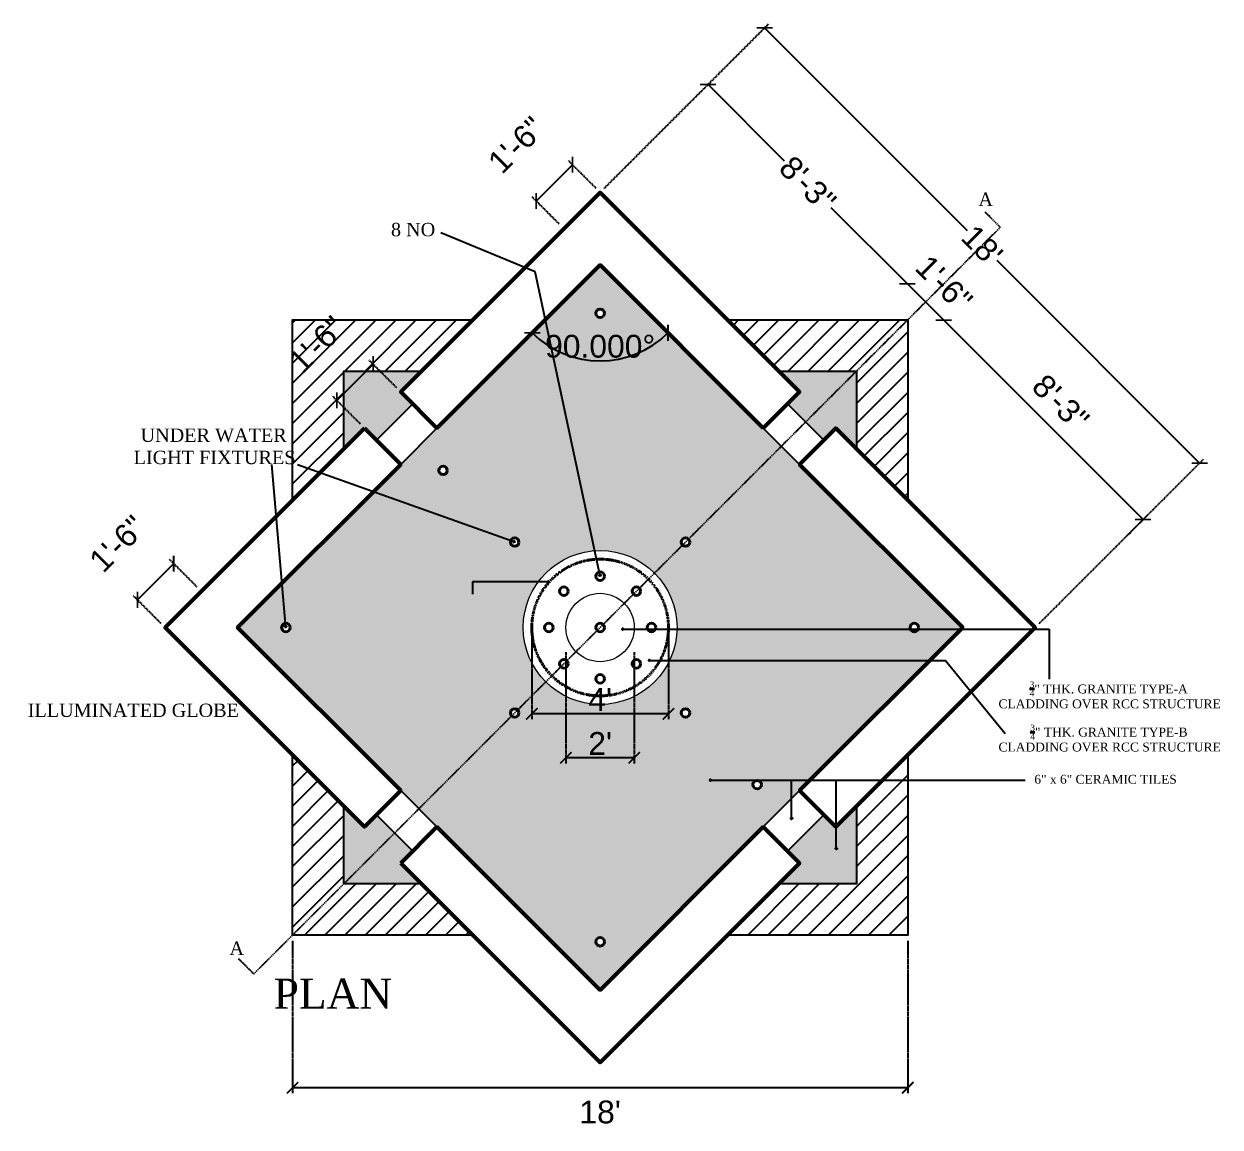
# Model space of a CAD drawing. Header units: inches. Extents: x 50027 to 54188, y -4291 to 1318.
# Drawn here: x 53745.4 to 54165.3, y -236.1 to 151.1 of the extents above; entities that cross this region are included whole.
import ezdxf

# ---------------------------------------------------------------- set-up
doc = ezdxf.new("R2010")
doc.units = ezdxf.units.IN
for name, pattern in [('AUDI TITLE SHEET$0$HIDDEN2', [0.1875, 0.125, -0.0625]), ('CENTER2', [1.125, 0.75, -0.125, 0.125, -0.125]), ('XREF-AUDI GRD-FIRST & ROOF PLANS$0$HIDDEN', [0.375, 0.25, -0.125])]:
    doc.linetypes.add(name, pattern=pattern)
for name, color, linetype, lineweight in [('05--TEXT-3', 3, 'Continuous', 35), ('E--CONCRETE-4', 6, 'Continuous', 40), ('WALL ELEVATION', 4, 'Continuous', 18), ('WALL LT', 3, 'Continuous', 25), ('WALL XLT', 1, 'Continuous', 5)]:
    doc.layers.add(name, color=color, linetype=linetype, lineweight=lineweight)
doc.layers.add('HATCH', color=251, linetype='Continuous')
doc.styles.add('3-16', font='arial.ttf')
doc.styles.add('STYLE2', font='times.ttf')
doc.dimstyles.new('1-2', dxfattribs={"dimscale": 0.25, "dimtxt": 8, "dimasz": 3, "dimexe": 2, "dimexo": 2, "dimgap": 4, "dimtad": 1, "dimdec": 0, "dimzin": 0, "dimdsep": 46, "dimlunit": 4, "dimtxsty": '3-16', "dimblk": 'ARCHTICK', "dimcen": 0.09375, "dimclrd": 1, "dimclre": 8, "dimclrt": 2, "dimadec": 0, "dimazin": 0, "dimtfac": 1, "dimtdec": 0, "dimtofl": 0, "dimtmove": 2, "dimatfit": 3, "dimldrblk": 'AERO', "dimfxl": 0.18, "dimtolj": 1, "dimtzin": 0, "dimarcsym": 0})
doc.dimstyles.new('1-8', dxfattribs={"dimtxt": 8, "dimasz": 4, "dimexe": 2, "dimexo": 2, "dimgap": 1, "dimtad": 1, "dimdec": 4, "dimzin": 0, "dimdsep": 46, "dimlunit": 4, "dimtxsty": '3-16', "dimblk": 'ARCHTICK', "dimcen": 4, "dimclrd": 1, "dimclre": 8, "dimclrt": 2, "dimadec": 3, "dimazin": 0, "dimtfac": 1, "dimtdec": 4, "dimtofl": 0, "dimtmove": 2, "dimatfit": 3, "dimldrblk": 'AERO', "dimfxl": 0.18, "dimtolj": 1, "dimtzin": 0, "dimarcsym": 0})

# ---------------------------------------------------------------- blocks, each defined once
blk = doc.blocks.new('_ArchTick')
at = {"color": 0, "const_width": 0.15}
blk.add_lwpolyline([(-0.5, -0.5), (0.5, 0.5)], dxfattribs=at)
blk = doc.blocks.new('*D206')
at = {"layer": 'Defpoints', "color": 0, "transparency": 16777216}
for p in [(53839.65, -168.77), (54055.65, -168.77), (53839.65, -222.34)]:
    blk.add_point(p, dxfattribs=at)
at = {"layer": 'E--CONCRETE-4', "color": 8, "linetype": 'XREF-AUDI GRD-FIRST & ROOF PLANS$0$HIDDEN', "lineweight": -2, "transparency": 16777216}
for p, q in [((53839.65, -170.77), (53839.65, -224.34)), ((54055.65, -170.77), (54055.65, -224.34))]:
    blk.add_line(p, q, dxfattribs=at)
at = {"layer": 'E--CONCRETE-4', "color": 1, "lineweight": -2, "transparency": 16777216}
blk.add_line((54055.65, -222.34), (53839.65, -222.34), dxfattribs=at)
at = {"layer": 'E--CONCRETE-4', "color": 1, "lineweight": -2, "transparency": 16777216, "xscale": 4, "yscale": 4, "zscale": 4, "rotation": 180}
blk.add_blockref('_ArchTick', (53839.65, -222.34), dxfattribs=at)
at = {"layer": 'E--CONCRETE-4', "color": 1, "lineweight": -2, "transparency": 16777216, "xscale": 4, "yscale": 4, "zscale": 4}
blk.add_blockref('_ArchTick', (54055.65, -222.34), dxfattribs=at)
at = {"layer": 'E--CONCRETE-4', "color": 2, "transparency": 16777216, "insert": (53947.65, -230.9), "char_height": 8, "attachment_point": 5, "style": '3-16'}
blk.add_mtext("\\A1;18'", dxfattribs=at)
blk = doc.blocks.new('AERO')
blk.add_line((0, 0), (-1, 0))
blk.add_lwpolyline([(-0.71, 0.71), (0, 0), (-0.71, -0.71)])
blk = doc.blocks.new('*D207')
at = {"layer": 'Defpoints', "color": 0, "transparency": 16777216}
for p in [(54005.39, 149.7), (53947.65, 91.96), (54100.38, -60.77)]:
    blk.add_point(p, dxfattribs=at)
at = {"layer": 'E--CONCRETE-4', "color": 8, "linetype": 'XREF-AUDI GRD-FIRST & ROOF PLANS$0$HIDDEN', "lineweight": -2, "transparency": 16777216}
for p, q in [((53949.06, 93.38), (54006.8, 151.12)), ((54101.8, -59.36), (54159.54, -1.62))]:
    blk.add_line(p, q, dxfattribs=at)
at = {"layer": 'E--CONCRETE-4', "color": 1, "lineweight": -2, "transparency": 16777216}
for p, q in [((54005.39, 149.7), (54076.51, 78.57)), ((54158.12, -3.03), (54087, 68.09))]:
    blk.add_line(p, q, dxfattribs=at)
at = {"layer": 'E--CONCRETE-4', "color": 1, "lineweight": -2, "transparency": 16777216, "xscale": 4, "yscale": 4, "zscale": 4}
for p, rotation in [((54005.39, 149.7), 135.0000000011101), ((54158.12, -3.03), 315.00000000111)]:
    blk.add_blockref('_ArchTick', p, dxfattribs=dict(at, rotation=rotation))
at = {"layer": 'E--CONCRETE-4', "color": 2, "transparency": 16777216, "insert": (54081.76, 73.33), "char_height": 8, "attachment_point": 5, "rotation": 315, "style": '3-16'}
blk.add_mtext("\\A1;18'", dxfattribs=at)
blk = doc.blocks.new('*D208')
at = {"layer": 'Defpoints', "color": 0, "transparency": 16777216}
for p in [(54068.26, 47.11), (54138.26, -22.9), (54131.02, -30.14)]:
    blk.add_point(p, dxfattribs=at)
at = {"layer": 'E--CONCRETE-4', "color": 1, "lineweight": -2, "transparency": 16777216}
blk.add_line((54068.26, 47.11), (54138.26, -22.9), dxfattribs=at)
at = {"layer": 'E--CONCRETE-4', "color": 8, "linetype": 'XREF-AUDI GRD-FIRST & ROOF PLANS$0$HIDDEN', "lineweight": -2, "transparency": 16777216}
blk.add_line((54132.44, -28.72), (54139.67, -21.48), dxfattribs=at)
at = {"layer": 'E--CONCRETE-4', "color": 1, "lineweight": -2, "transparency": 16777216, "xscale": 4, "yscale": 4, "zscale": 4}
for p, rotation in [((54068.26, 47.11), 135.0000000011101), ((54138.26, -22.9), 315.00000000111)]:
    blk.add_blockref('_ArchTick', p, dxfattribs=dict(at, rotation=rotation))
at = {"layer": 'E--CONCRETE-4', "color": 2, "transparency": 16777216, "insert": (54109.32, 18.17), "char_height": 8, "attachment_point": 5, "rotation": 315, "style": '3-16'}
blk.add_mtext('\\A1;8\'-3"', dxfattribs=at)
blk = doc.blocks.new('*D209')
at = {"layer": 'Defpoints', "color": 0, "transparency": 16777216}
for p in [(54055.53, 59.84), (54055.53, 59.84), (54068.26, 47.11)]:
    blk.add_point(p, dxfattribs=at)
at = {"layer": 'E--CONCRETE-4', "color": 1, "lineweight": -2, "transparency": 16777216}
blk.add_line((54068.26, 47.11), (54055.53, 59.84), dxfattribs=at)
at = {"layer": 'E--CONCRETE-4', "color": 1, "lineweight": -2, "transparency": 16777216, "xscale": 4, "yscale": 4, "zscale": 4}
for p, rotation in [((54055.53, 59.84), 135.0000000011101), ((54068.26, 47.11), 315.00000000111)]:
    blk.add_blockref('_ArchTick', p, dxfattribs=dict(at, rotation=rotation))
at = {"layer": 'E--CONCRETE-4', "color": 2, "transparency": 16777216, "insert": (54068.4, 59.98), "char_height": 8, "attachment_point": 5, "rotation": 315, "style": '3-16'}
blk.add_mtext('\\A1;1\'-6"', dxfattribs=at)
blk = doc.blocks.new('*D210')
at = {"layer": 'Defpoints', "color": 0, "transparency": 16777216}
for p in [(53985.53, 129.84), (53985.53, 129.84), (54055.53, 59.84)]:
    blk.add_point(p, dxfattribs=at)
at = {"layer": 'E--CONCRETE-4', "color": 1, "lineweight": -2, "transparency": 16777216}
for p, q in [((53985.53, 129.84), (54012.3, 103.07)), ((54055.53, 59.84), (54028.76, 86.61))]:
    blk.add_line(p, q, dxfattribs=at)
at = {"layer": 'E--CONCRETE-4', "color": 1, "lineweight": -2, "transparency": 16777216, "xscale": 4, "yscale": 4, "zscale": 4}
for p, rotation in [((53985.53, 129.84), 135.0000000011101), ((54055.53, 59.84), 315.00000000111)]:
    blk.add_blockref('_ArchTick', p, dxfattribs=dict(at, rotation=rotation))
at = {"layer": 'E--CONCRETE-4', "color": 2, "transparency": 16777216, "insert": (54020.53, 94.84), "char_height": 8, "attachment_point": 5, "rotation": 315, "style": '3-16'}
blk.add_mtext('\\A1;8\'-3"', dxfattribs=at)
blk = doc.blocks.new('*D211')
at = {"layer": 'Defpoints', "color": 0, "transparency": 16777216}
for p in [(53937.94, 101.67), (53947.65, 91.96), (53934.66, 79.49)]:
    blk.add_point(p, dxfattribs=at)
at = {"layer": 'E--CONCRETE-4', "color": 1, "lineweight": -2, "transparency": 16777216}
blk.add_line((53925.21, 88.95), (53937.94, 101.67), dxfattribs=at)
at = {"layer": 'E--CONCRETE-4', "color": 8, "linetype": 'XREF-AUDI GRD-FIRST & ROOF PLANS$0$HIDDEN', "lineweight": -2, "transparency": 16777216}
for p, q in [((53946.24, 93.38), (53936.52, 103.09)), ((53933.25, 80.91), (53923.8, 90.36))]:
    blk.add_line(p, q, dxfattribs=at)
at = {"layer": 'E--CONCRETE-4', "color": 1, "lineweight": -2, "transparency": 16777216, "xscale": 4, "yscale": 4, "zscale": 4}
for p, rotation in [((53937.94, 101.67), 45.00000000516275), ((53925.21, 88.95), 225.0000000051627)]:
    blk.add_blockref('_ArchTick', p, dxfattribs=dict(at, rotation=rotation))
at = {"layer": 'E--CONCRETE-4', "color": 2, "transparency": 16777216, "insert": (53918.25, 108.63), "char_height": 8, "attachment_point": 5, "rotation": 45, "style": '3-16'}
blk.add_mtext('\\A1;1\'-6"', dxfattribs=at)
blk = doc.blocks.new('*D212')
at = {"layer": 'Defpoints', "color": 0, "transparency": 16777216}
for p in [(53867.93, 31.67), (53877.65, 21.96), (53864.92, 9.23)]:
    blk.add_point(p, dxfattribs=at)
at = {"layer": 'E--CONCRETE-4', "color": 1, "lineweight": -2, "transparency": 16777216}
blk.add_line((53855.21, 18.94), (53867.93, 31.67), dxfattribs=at)
at = {"layer": 'E--CONCRETE-4', "color": 8, "linetype": 'XREF-AUDI GRD-FIRST & ROOF PLANS$0$HIDDEN', "lineweight": -2, "transparency": 16777216}
for p, q in [((53876.23, 23.37), (53866.52, 33.08)), ((53863.5, 10.65), (53853.79, 20.36))]:
    blk.add_line(p, q, dxfattribs=at)
at = {"layer": 'E--CONCRETE-4', "color": 1, "lineweight": -2, "transparency": 16777216, "xscale": 4, "yscale": 4, "zscale": 4}
for p, rotation in [((53867.93, 31.67), 45.00000000516275), ((53855.21, 18.94), 225.0000000051627)]:
    blk.add_blockref('_ArchTick', p, dxfattribs=dict(at, rotation=rotation))
at = {"layer": 'E--CONCRETE-4', "color": 2, "transparency": 16777216, "insert": (53848.25, 38.63), "char_height": 8, "attachment_point": 5, "rotation": 45, "style": '3-16'}
blk.add_mtext('\\A1;1\'-6"', dxfattribs=at)
blk = doc.blocks.new('*D213')
at = {"layer": 'Defpoints', "color": 0, "transparency": 16777216}
for p in [(53807.64, -48.04), (53785.2, -51.06), (53794.91, -60.77)]:
    blk.add_point(p, dxfattribs=at)
at = {"layer": 'E--CONCRETE-4', "color": 8, "linetype": 'XREF-AUDI GRD-FIRST & ROOF PLANS$0$HIDDEN', "lineweight": -2, "transparency": 16777216}
for p, q in [((53806.23, -46.63), (53796.52, -36.92)), ((53793.5, -59.36), (53783.79, -49.65))]:
    blk.add_line(p, q, dxfattribs=at)
at = {"layer": 'E--CONCRETE-4', "color": 1, "lineweight": -2, "transparency": 16777216}
blk.add_line((53797.93, -38.33), (53785.2, -51.06), dxfattribs=at)
at = {"layer": 'E--CONCRETE-4', "color": 1, "lineweight": -2, "transparency": 16777216, "xscale": 4, "yscale": 4, "zscale": 4}
for p, rotation in [((53797.93, -38.33), 45.00000000516275), ((53785.2, -51.06), 225.0000000051627)]:
    blk.add_blockref('_ArchTick', p, dxfattribs=dict(at, rotation=rotation))
at = {"layer": 'E--CONCRETE-4', "color": 2, "transparency": 16777216, "insert": (53778.25, -31.38), "char_height": 8, "attachment_point": 5, "rotation": 45, "style": '3-16'}
blk.add_mtext('\\A1;1\'-6"', dxfattribs=at)
blk = doc.blocks.new('*D214')
at = {"layer": 'Defpoints', "color": 0, "transparency": 16777216}
for p in [(53923.65, -58.11), (53971.65, -58.11), (53923.65, -91.06)]:
    blk.add_point(p, dxfattribs=at)
at = {"layer": 'E--CONCRETE-4', "color": 8, "linetype": 'XREF-AUDI GRD-FIRST & ROOF PLANS$0$HIDDEN', "lineweight": -2, "transparency": 16777216}
for p, q in [((53923.65, -60.11), (53923.65, -93.06)), ((53971.65, -60.11), (53971.65, -93.06))]:
    blk.add_line(p, q, dxfattribs=at)
at = {"layer": 'E--CONCRETE-4', "color": 1, "lineweight": -2, "transparency": 16777216}
blk.add_line((53971.65, -91.06), (53923.65, -91.06), dxfattribs=at)
at = {"layer": 'E--CONCRETE-4', "color": 1, "lineweight": -2, "transparency": 16777216, "xscale": 4, "yscale": 4, "zscale": 4, "rotation": 180}
blk.add_blockref('_ArchTick', (53923.65, -91.06), dxfattribs=at)
at = {"layer": 'E--CONCRETE-4', "color": 1, "lineweight": -2, "transparency": 16777216, "xscale": 4, "yscale": 4, "zscale": 4}
blk.add_blockref('_ArchTick', (53971.65, -91.06), dxfattribs=at)
at = {"layer": 'E--CONCRETE-4', "color": 2, "transparency": 16777216, "insert": (53947.65, -86.06), "char_height": 8, "attachment_point": 5, "style": '3-16'}
blk.add_mtext("\\A1;4'", dxfattribs=at)
blk = doc.blocks.new('*D215')
at = {"layer": 'Defpoints', "color": 0, "transparency": 16777216}
for p in [(53935.65, -67.42), (53959.65, -67.42), (53935.65, -106.5)]:
    blk.add_point(p, dxfattribs=at)
at = {"layer": 'E--CONCRETE-4', "color": 8, "linetype": 'XREF-AUDI GRD-FIRST & ROOF PLANS$0$HIDDEN', "lineweight": -2, "transparency": 16777216}
for p, q in [((53935.65, -69.42), (53935.65, -108.5)), ((53959.65, -69.42), (53959.65, -108.5))]:
    blk.add_line(p, q, dxfattribs=at)
at = {"layer": 'E--CONCRETE-4', "color": 1, "lineweight": -2, "transparency": 16777216}
blk.add_line((53959.65, -106.5), (53935.65, -106.5), dxfattribs=at)
at = {"layer": 'E--CONCRETE-4', "color": 1, "lineweight": -2, "transparency": 16777216, "xscale": 4, "yscale": 4, "zscale": 4, "rotation": 180}
blk.add_blockref('_ArchTick', (53935.65, -106.5), dxfattribs=at)
at = {"layer": 'E--CONCRETE-4', "color": 1, "lineweight": -2, "transparency": 16777216, "xscale": 4, "yscale": 4, "zscale": 4}
blk.add_blockref('_ArchTick', (53959.65, -106.5), dxfattribs=at)
at = {"layer": 'E--CONCRETE-4', "color": 2, "transparency": 16777216, "insert": (53947.65, -101.48), "char_height": 8, "attachment_point": 5, "style": '3-16'}
blk.add_mtext("\\A1;2'", dxfattribs=at)
blk = doc.blocks.new('*D216')
at = {"layer": 'Defpoints', "color": 0, "transparency": 16777216}
for p in [(53947.65, 66.51), (53947.65, 66.51), (53938.93, 33.97), (53890.37, 9.23), (54004.92, 9.23)]:
    blk.add_point(p, dxfattribs=at)
at = {"layer": 'E--CONCRETE-4', "color": 1, "lineweight": -2, "transparency": 16777216}
blk.add_arc((53947.65, 66.51), 33.68, 225, 315, dxfattribs=at)
at = {"layer": 'E--CONCRETE-4', "color": 1, "lineweight": -2, "transparency": 16777216, "xscale": 4, "yscale": 4, "zscale": 4}
for p, rotation in [((53923.83, 42.69), 135.0000000051532), ((53971.47, 42.69), 45.00000000513861)]:
    blk.add_blockref('_ArchTick', p, dxfattribs=dict(at, rotation=rotation))
at = {"layer": 'E--CONCRETE-4', "color": 2, "transparency": 16777216, "insert": (53947.65, 37.91), "char_height": 8, "attachment_point": 5, "rotation": 0, "style": '3-16'}
blk.add_mtext('\\A1;90.000°', dxfattribs=at)

msp = doc.modelspace()

# ---------------------------------------------------------------- hatches: boundary and pattern name
at = {"layer": 'HATCH', "transparency": 33554534}
h = msp.add_hatch(color=8, dxfattribs=at)
h.dxf.hatch_style = 1
h.paths.add_polyline_path([(54030.38083, 9.23158), (54037.64934, 1.96307), (54037.64934, 29.22801), (54010.3844, 29.22801), (54017.65291, 21.9595), (54013.41027, 17.71686), (54026.13819, 4.98894)], flags=17)
h.paths.add_polyline_path([(54030.38083, -130.77557), (54026.13819, -126.53292), (54013.41027, -139.26085), (54017.65291, -143.50349), (54010.3844, -150.77199), (54037.64934, -150.77199), (54037.64934, -123.50706)], flags=17)
h.paths.add_polyline_path([(54017.65291, -118.04764), (54074.92856, -60.77199), (54017.65291, -3.49634), (54004.92499, 9.23158), (53947.64934, 66.50723), (53890.37369, 9.23158), (53877.64577, -3.49634), (53820.37012, -60.77199), (53877.64577, -118.04764), (53890.37369, -130.77557), (53947.64934, -188.05121), (54004.92499, -130.77557)])
h.paths.add_polyline_path([(54004.30367, -115.92632, -1), (54001.30367, -115.92632, -1)], flags=16)
h.paths.add_polyline_path([(53976.14934, -90.77199, -1), (53979.14934, -90.77199, -1)], flags=16)
h.paths.add_polyline_path([(53920.64934, -60.77199, -1), (53974.64934, -60.77199, -1)], flags=16)
h.paths.add_polyline_path([(53923.64934, -60.77199, -1), (53971.64934, -60.77199, -1)], flags=0)
h.paths.add_polyline_path([(53958.87726, -73.49992, -1), (53961.87726, -73.49992, -1)], flags=0)
h.paths.add_polyline_path([(53964.14934, -60.77199, -1), (53967.14934, -60.77199, -1)], flags=0)
h.paths.add_polyline_path([(53935.64934, -60.77199, -1), (53959.64934, -60.77199, -1)], flags=0)
h.paths.add_polyline_path([(53946.14934, -78.77199, -1), (53949.14934, -78.77199, -1)], flags=0)
h.paths.add_polyline_path([(53946.14934, -60.77199, -1), (53949.14934, -60.77199, -1)], flags=0)
h.paths.add_polyline_path([(53958.87726, -48.04407, -1), (53961.87726, -48.04407, -1)], flags=0)
h.paths.add_polyline_path([(53933.42142, -73.49992, -1), (53936.42142, -73.49992, -1)], flags=0)
h.paths.add_polyline_path([(54059.458, -60.77199, -1), (54056.458, -60.77199, -1)], flags=16)
h.paths.add_polyline_path([(53976.14934, -30.77199, -1), (53979.14934, -30.77199, -1)], flags=16)
h.paths.add_polyline_path([(53946.14934, -42.77199, -1), (53949.14934, -42.77199, -1)], flags=0)
h.paths.add_polyline_path([(53928.14934, -60.77199, -1), (53931.14934, -60.77199, -1)], flags=0)
h.paths.add_polyline_path([(53916.14934, -90.77199, -1), (53919.14934, -90.77199, -1)], flags=16)
h.paths.add_polyline_path([(53933.42142, -48.04407, -1), (53936.42142, -48.04407, -1)], flags=0)
h.paths.add_polyline_path([(53946.14934, -171.08065, -1), (53949.14934, -171.08065, -1)], flags=16)
h.paths.add_polyline_path([(53916.14934, -30.77199, -1), (53919.14934, -30.77199, -1)], flags=16)
h.paths.add_polyline_path([(53890.99501, -5.61767, -1), (53893.99501, -5.61767, -1)], flags=16)
h.paths.add_polyline_path([(53946.14934, 49.53666, -1), (53949.14934, 49.53666, -1)], flags=16)
h.paths.add_polyline_path([(53835.84068, -60.77199, -1), (53838.84068, -60.77199, -1)], flags=16)
h.paths.add_polyline_path([(53884.91427, -150.77199), (53877.64577, -143.50349), (53881.88841, -139.26085), (53869.16048, -126.53292), (53864.91784, -130.77557), (53857.64934, -123.50706), (53857.64934, -150.77199)], flags=17)
h.paths.add_polyline_path([(53864.91784, 9.23158), (53869.16048, 4.98894), (53881.88841, 17.71686), (53877.64577, 21.9595), (53884.91427, 29.22801), (53857.64934, 29.22801), (53857.64934, 1.96307)], flags=17)
h.paths.add_polyline_path([(53745.35271, -94.84027), (53820.16514, -94.84027), (53820.16514, -84.83159), (53745.35271, -84.83159)], flags=9)
h.paths.add_polyline_path([(53782.55506, -6.08581), (53840.45937, -6.08581), (53840.45937, 11.73536), (53782.55506, 11.73536)], flags=9)
at = {"layer": 'HATCH'}
h = msp.add_hatch(dxfattribs=at)
h.set_pattern_fill('ANSI31', color=252, scale=40, angle=180)
h.set_pattern_definition([(225, (655505.612, -183346.081), (3.535533906, -3.535533906), [])])
h.paths.add_polyline_path([(54055.64934, -168.77199), (54055.64934, -105.50706), (54037.64934, -123.50706), (54037.64934, -150.77199), (54010.3844, -150.77199), (53992.3844, -168.77199)])
h.paths.add_polyline_path([(53902.91427, -168.77199), (53884.91427, -150.77199), (53857.64934, -150.77199), (53857.64934, -123.50706), (53839.64934, -105.50706), (53839.64934, -168.77199)])
h.paths.add_polyline_path([(53839.64934, -16.03693), (53857.64934, 1.96307), (53857.64934, 29.22801), (53884.91427, 29.22801), (53902.91427, 47.22801), (53839.64934, 47.22801)])
h.paths.add_polyline_path([(53992.3844, 47.22801), (54010.3844, 29.22801), (54037.64934, 29.22801), (54037.64934, 1.96307), (54055.64934, -16.03693), (54055.64934, 47.22801)])

# ---------------------------------------------------------------- linework, layer by layer
at = {"layer": 'E--CONCRETE-4', "color": 18, "linetype": 'CENTER2', "lineweight": 25, "ltscale": 0.5, "true_color": 0x000000}
msp.add_lwpolyline([(53820.69263, -177.02464), (53826.04466, -182.37667), (54088.1438, 79.72247), (54082.79176, 85.0745)], dxfattribs=at)
at = {"layer": 'E--CONCRETE-4', "color": 18, "ltscale": 0.1, "true_color": 0x000000}
for centre in [(53947.64934, 49.53666), (53892.49501, -5.61767), (53917.64934, -30.77199), (53977.64934, -30.77199), (53947.64934, -42.77199), (53934.92142, -48.04407), (53960.37726, -48.04407), (53837.34068, -60.77199), (53929.64934, -60.77199), (53947.64934, -60.77199), (53965.64934, -60.77199), (54057.958, -60.77199), (53934.92142, -73.49992), (53960.37726, -73.49992), (53947.64934, -78.77199), (53917.64934, -90.77199), (53977.64934, -90.77199), (54002.80367, -115.92632), (53947.64934, -171.08065)]:
    msp.add_circle(centre, 1.5, dxfattribs=at)
at = {"layer": 'E--CONCRETE-4', "color": 8, "linetype": 'AUDI TITLE SHEET$0$HIDDEN2'}
msp.add_circle((53947.64934, -60.77199), 24, dxfattribs=at)
at = {"layer": 'WALL ELEVATION', "lineweight": 50}
for points in [[(54004.92499, 9.23158), (54017.65291, 21.9595), (53947.64934, 91.96307), (53877.64577, 21.9595), (53890.37369, 9.23158), (53947.64934, 66.50723)], [(53864.91784, 9.23158), (53794.91427, -60.77199), (53864.91784, -130.77557), (53877.64577, -118.04764), (53820.37012, -60.77199), (53877.64577, -3.49634)], [(54030.38083, -130.77557), (54100.3844, -60.77199), (54030.38083, 9.23158), (54017.65291, -3.49634), (54074.92856, -60.77199), (54017.65291, -118.04764)], [(53877.64577, -143.50349), (53947.64934, -213.50706), (54017.65291, -143.50349), (54004.92499, -130.77557), (53947.64934, -188.05121), (53890.37369, -130.77557)]]:
    msp.add_lwpolyline(points, close=True, dxfattribs=at)
at = {"layer": 'WALL LT'}
for p, q in [((53869.16048, 4.98894), (53881.88841, 17.71686)), ((54026.13819, 4.98894), (54013.41027, 17.71686)), ((53890.37369, 9.23158), (53877.64577, -3.49634)), ((54004.92499, 9.23158), (54017.65291, -3.49634)), ((53869.16048, -126.53292), (53881.88841, -139.26085))]:
    msp.add_line(p, q, dxfattribs=at)
for points in [[(53839.64934, -16.03693), (53839.64934, 47.22801), (53902.91427, 47.22801)], [(53992.3844, 47.22801), (54055.64934, 47.22801), (54055.64934, -16.03693)], [(53857.64934, 1.96307), (53857.64934, 29.22801), (53884.91427, 29.22801)], [(54010.3844, 29.22801), (54037.64934, 29.22801), (54037.64934, 1.96307)], [(53902.91427, -168.77199), (53839.64934, -168.77199), (53839.64934, -105.50706)], [(54055.64934, -105.50706), (54055.64934, -168.77199), (53992.3844, -168.77199)], [(53890.37369, -130.77557), (53877.64577, -118.04764)], [(54017.65291, -118.04764), (54004.92499, -130.77557)], [(53884.91427, -150.77199), (53857.64934, -150.77199), (53857.64934, -123.50706)], [(54037.64934, -123.50706), (54037.64934, -150.77199), (54010.3844, -150.77199)], [(54026.13819, -126.53292), (54013.41027, -139.26085)]]:
    msp.add_lwpolyline(points, dxfattribs=at)
at = {"layer": 'WALL XLT'}
for radius in [27, 12]:
    msp.add_circle((53947.64934, -60.77199), radius, dxfattribs=at)

# ---------------------------------------------------------------- texts
at = {"layer": '05--TEXT-3', "color": 3, "attachment_point": 1, "style": 'STYLE2'}
for s, insert, char_height in [('\\pi61.523;A', (54018.92834, 91.9103, -0.01704), 4.6875), ('\\pi56.706;8 NO', (53817.50537, 81.27634, -0.03408), 4.6875), ('\\pi38.858;UNDER WATER\\P\\pi36.432;LIGHT FIXTURES', (53747.43388, 9.08322, -0.03408), 4.6875), ('\\A1;\\pi36.882;{\\H0.7x;\\S3/4;}" THK. GRANITE TYPE-A\\P\\pi25.959;CLADDING OVER RCC STRUCTURE', (54061.55641, -79.72269, -0.0213), 3.125), ('ILLUMINATED GLOBE', (53746.69694, -87.48373, -0.03408), 4.6875), ('\\A1;\\pi37.109;{\\H0.7x;\\S3/4;}" THK. GRANITE TYPE-B\\P\\pi25.959;CLADDING OVER RCC STRUCTURE', (54061.55641, -94.87814, -0.0213), 3.125), ('\\A1;\\pi39.737;6" x 6" CERAMIC TILES', (54060.34996, -112.49691, -0.0213), 3.125), ('\\pi61.523;A', (53755.98702, -171.03101, -0.01704), 4.6875), ('\\pi43.863;PLAN', (53789.18363, -184.02461, -0.03408), 10.546875)]:
    msp.add_mtext_dynamic_manual_height_columns(s, width=127.9134761, gutter_width=50, heights=[0], dxfattribs=dict(at, insert=insert, char_height=char_height))

# ---------------------------------------------------------------- dimensions: what is measured, and where the dimension line sits
at = {"layer": 'E--CONCRETE-4'}
for base, p1, p2, angle, picture, middle, turn in [((54005.38765, 149.70138), (54100.3844, -60.77199), (53947.64934, 91.96307), 315, '*D207', (54081.75518, 73.33385), 180), ((53985.52513, 129.83887), (54055.52871, 59.8353), (53985.52513, 129.83887), 315, '*D210', (54020.52692, 94.83709), 180), ((53937.93815, 101.67426), (53934.66201, 79.49455), (53947.64934, 91.96307), 45, '*D211', (53918.25347, 108.63102), 270), ((53867.93457, 31.67069), (53864.91784, 9.23158), (53877.64577, 21.9595), 45, '*D212', (53848.2499, 38.62744), 270), ((53785.20308, -51.0608), (53807.64219, -48.04407), (53794.91427, -60.77199), 45, '*D213', (53778.24633, -31.37613), 270)]:
    dim = msp.add_linear_dim(base=base, p1=p1, p2=p2, angle=angle, dimstyle='1-8', dxfattribs=at)
    dim.commit()
    dim.dimension.update_dxf_attribs({"geometry": picture, "text_midpoint": middle, "text_rotation": turn})
for base, p2, picture, middle in [((54055.52871, 59.8353), (54055.52871, 59.8353), '*D209', (54068.40039, 59.97906)), ((54138.2602, -22.8962), (54131.02132, -30.13507), '*D208', (54109.32028, 18.16745))]:
    dim = msp.add_linear_dim(base=base, p1=(54068.25663, 47.10737), p2=p2, angle=315, dimstyle='1-8', dxfattribs=at)
    dim.commit()
    dim.dimension.update_dxf_attribs({"geometry": picture, "text_midpoint": middle, "dimtype": 160, "text_rotation": 180})
dim = msp.add_angular_dim_2l(base=(53938.9319, 33.97331), line1=((53947.64934, 66.50723), (54004.92499, 9.23158)), line2=((53890.37369, 9.23158), (53947.64934, 66.50723)), dimstyle='1-8', dxfattribs=at)
dim.commit()
dim.dimension.update_dxf_attribs({"geometry": '*D216', "text_midpoint": (53947.64934, 37.91023)})
for base, p1, p2, picture, middle in [((53923.64934, -91.06188), (53971.64934, -58.11297), (53923.64934, -58.11297), '*D214', (53947.64934, -86.06188)), ((53935.64934, -106.4958), (53959.64934, -67.42112), (53935.64934, -67.42112), '*D215', (53947.64934, -101.47943))]:
    dim = msp.add_linear_dim(base=base, p1=p1, p2=p2, angle=180, dimstyle='1-8', dxfattribs=at)
    dim.commit()
    dim.dimension.update_dxf_attribs({"geometry": picture, "text_midpoint": middle})
dim = msp.add_linear_dim(base=(53839.64934, -222.33595), p1=(54055.64934, -168.77199), p2=(53839.64934, -168.77199), angle=180, dimstyle='1-8', dxfattribs=at)
dim.commit()
dim.dimension.update_dxf_attribs({"geometry": '*D206', "text_midpoint": (53947.64934, -230.89676), "dimtype": 160})

# ---------------------------------------------------------------- leaders
for points in [[(53947.64934, -42.77199), (53924.84172, 64.03371), (53891.66282, 77.8312)], [(53837.34068, -60.77199), (53832.4391, -3.52493)], [(53917.64934, -30.77199), (53841.45061, -3.66683)], [(53929.80466, -44.72308), (53902.89512, -44.72308), (53902.87893, -49.12554)], [(53955.28453, -61.33376), (54105.25581, -61.33376), (54105.25581, -78.91492)], [(53964.59928, -72.30899), (54068.90242, -72.30899), (54089.85355, -97.98442)], [(53985.99905, -114.36143), (54096.90726, -114.36143)], [(54014.88222, -128.13048), (54014.88222, -114.36143)], [(54030.52925, -138.71555), (54030.52925, -114.36143)]]:
    msp.add_leader(points, dimstyle='1-2', dxfattribs=at)

doc.saveas('drawing.dxf')
